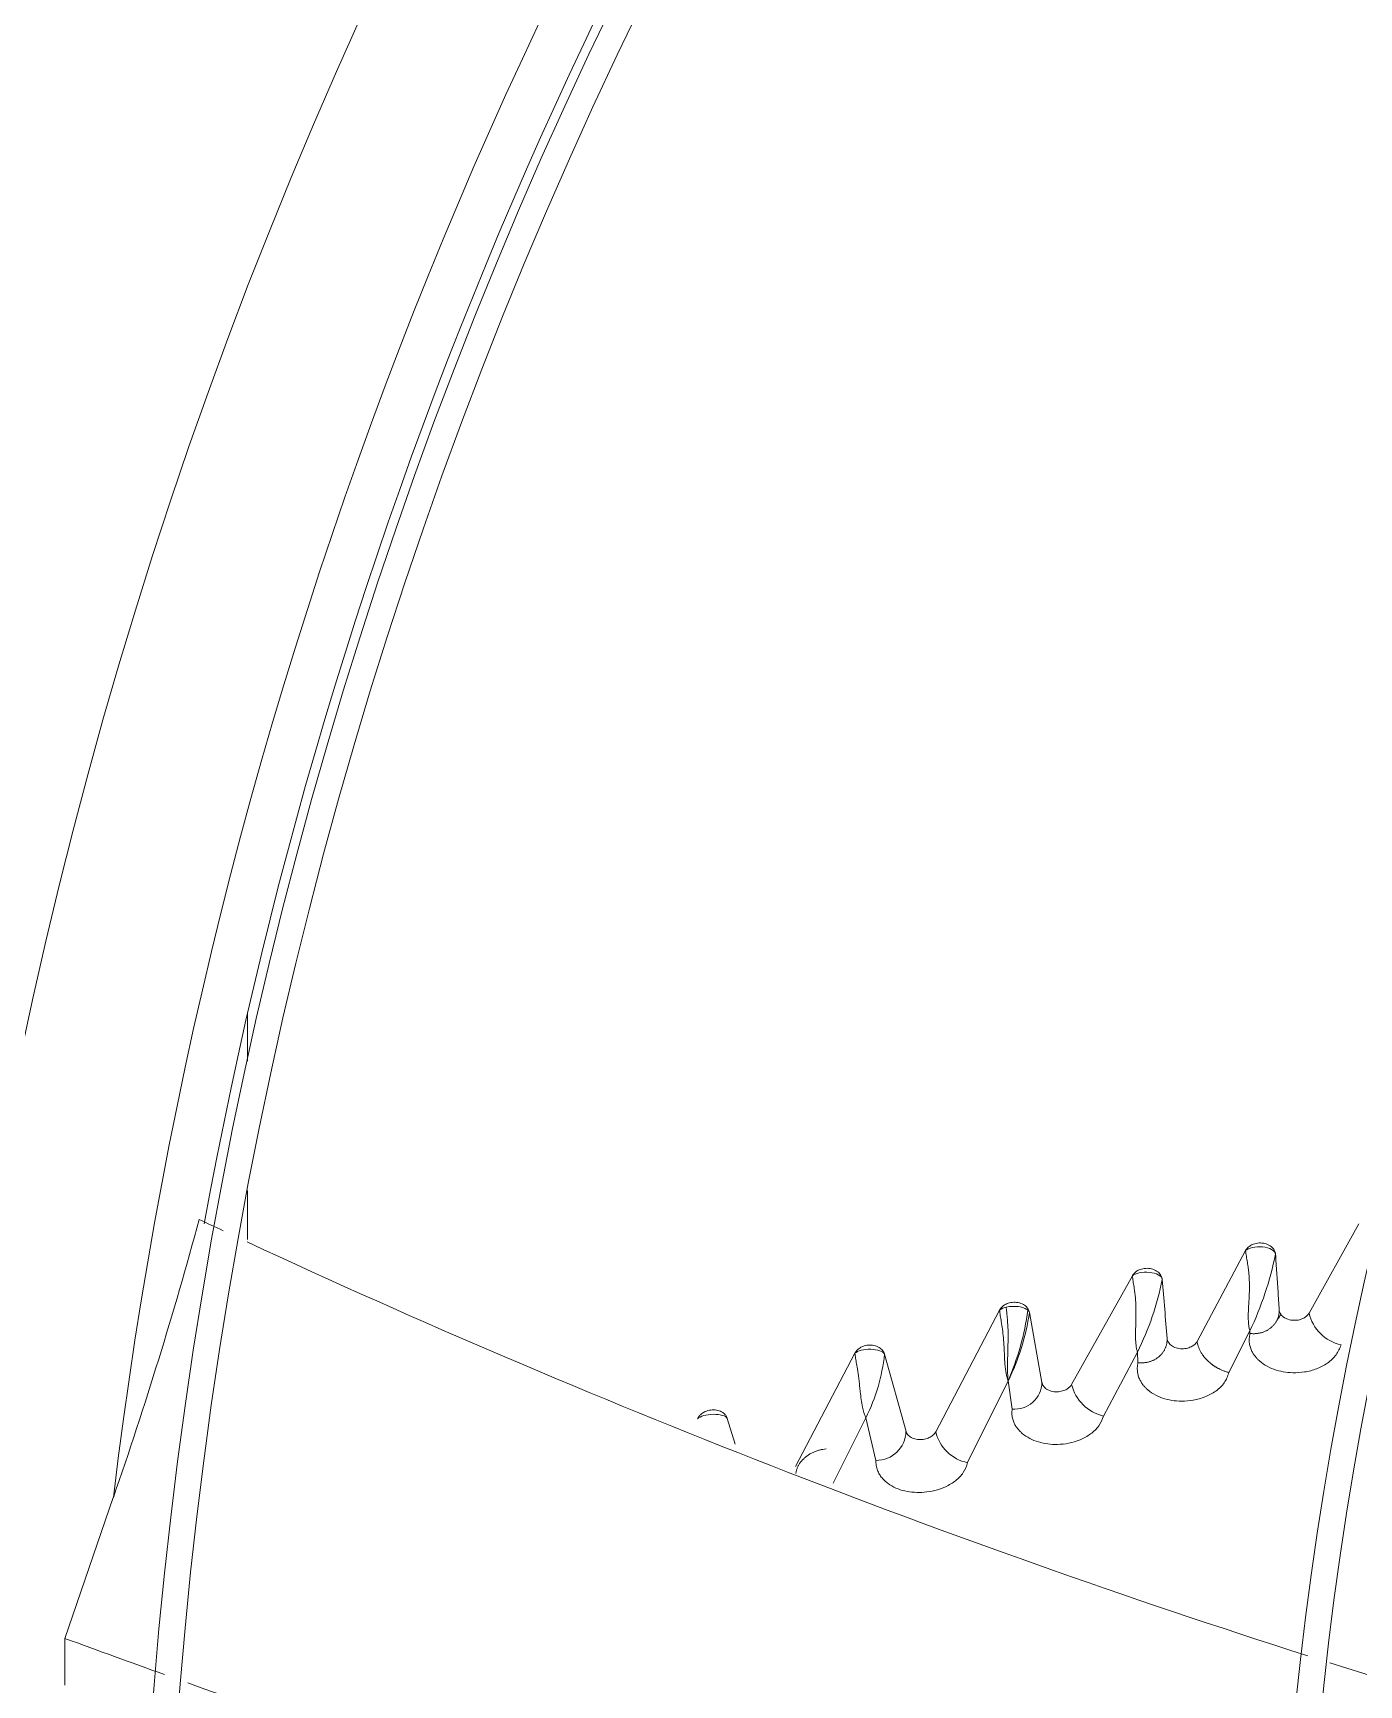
# Model space of a CAD drawing. Header units: millimetres. Extents: x 113490 to 142599, y -20467 to 115.
# Drawn here: x 122493 to 122621.1, y -10251.9 to -10092.3 of the extents above; entities that cross this region are included whole.
import ezdxf

# ---------------------------------------------------------------- set-up
doc = ezdxf.new("R2010")
doc.units = ezdxf.units.MM
doc.layers.add('DV3_0', color=7, linetype='Continuous')

msp = doc.modelspace()

# ---------------------------------------------------------------- linework, layer by layer
at = {"layer": 'DV3_0', "color": 7, "linetype": 'Continuous', "lineweight": 15}
for p, q in [((122513.75, -10191.66), (122513.75, -10187.08)), ((122513.75, -10208.88), (122513.75, -10204.14)), ((122616.31, -10216), (122621.13, -10207.36)), ((122605.49, -10218.73), (122610.18, -10209.96)), ((122593.37, -10222.9), (122599.24, -10212.4)), ((122580.24, -10227.47), (122586.41, -10215.72)), ((122589.3, -10215.94), (122590.5, -10222.7)), ((122608.57, -10221.74), (122610.59, -10217.73)), ((122610.59, -10217.73), (122610.6, -10217.97)), ((122566.7, -10230.82), (122572.44, -10219.88)), ((122575.3, -10219.98), (122577.38, -10227.43)), ((122596.45, -10225.95), (122599.73, -10219.76)), ((122599.73, -10219.76), (122599.78, -10220.79)), ((122583.32, -10230.45), (122587.24, -10222.56)), ((122587.24, -10222.56), (122587.63, -10225.27)), ((122560.11, -10226.17), (122560.86, -10228.65)), ((122570.35, -10232.43), (122573.5, -10226.12)), ((122573.5, -10226.12), (122574.47, -10230.24)), ((122500.79, -10233.82), (122496.12, -10247.43)), ((122496.12, -10247.43), (122496.11, -10251.94))]:
    msp.add_line(p, q, dxfattribs=at)
for centre, radius, start, end in [((122959.24, -10288.99), 551.5, 105.4775, 164.5225), ((122959.24, -10288.99), 477.5, 136.9802, 223.0198), ((122959.24, -10288.99), 456, 136.2282, 225.3442), ((122959.24, -10288.99), 453.5, 135.9912, 225.5589), ((122959.24, -10288.99), 457, 142.9304, 169.7123), ((124123.48, -8843.21), 1921.39, 217.51308, 220.85897), ((124059.25, -8898.73), 1840.9, 217.39011, 220.89455), ((122959.24, -10288.99), 343.5, 135.6595, 225.6229), ((122959.24, -10288.99), 346, 136.506, 225.3203), ((122115.86, -10100.3), 407.44, 340.8691, 344.8259), ((122881.5, -9418.2), 872.25, 244.72539, 244.89281), ((122881.5, -9418.2), 872.25, 245.06175, 252.29143), ((122581.41, -10203.85), 32.31, 334.5614, 348.4556), ((122575.3, -10207.52), 27.33, 333.3816, 348.9599), ((117465.05, -10647.43), 5155.43, 4.77297, 4.83658), ((122562.1, -10211.85), 27.33, 336.9148, 351.8402), ((122566.14, -10212.39), 23.43, 334.2626, 351.2768), ((122612.49, -10215.79), 1.11, 312.1124, 346.0877), ((122620.25, -10215.11), 4.04, 192.7941, 257.8316), ((122557.4, -10218.05), 18, 333.3669, 353.8444), ((122587.88, -10222.66), 2.62, 264.4516, 359.0626), ((122597.37, -10221.94), 4.11, 193.4011, 257.0944), ((122574.51, -10227.37), 2.86, 269.126, 358.8663), ((122584.1, -10226.57), 3.96, 193.2376, 258.7539), ((123157.03, -8443.29), 1921.39, 249.88091, 250.18566), ((122881.5, -9418.2), 872.25, 252.43948, 259.62023), ((123157.03, -8443.29), 1921.39, 250.25788, 253.58726)]:
    msp.add_arc(centre, radius, start, end, dxfattribs=at)
at = {"layer": 'DV3_0', "color": 7, "linetype": 'Continuous', "lineweight": 20}
for centre, radius, start, end in [((122959.24, -10288.99), 461.75, 142.7915, 173.1384), ((122587.3, -10216.82), 1.41, 100.2143, 128.8732), ((122588.86, -10216.08), 0.461, 17.1263, 49.6164)]:
    msp.add_arc(centre, radius, start, end, dxfattribs=at)
at = {"layer": 'DV3_0', "color": 7, "linetype": 'Continuous', "lineweight": 15}
for points, knots in [([(122610.18, -10209.96), (122610.19, -10209.94), (122610.21, -10209.89), (122610.26, -10209.82), (122610.32, -10209.75), (122610.39, -10209.67), (122610.51, -10209.57), (122610.67, -10209.46), (122610.85, -10209.36), (122611.16, -10209.25), (122611.53, -10209.21), (122611.9, -10209.24), (122612.18, -10209.31), (122612.43, -10209.42), (122612.65, -10209.56), (122612.83, -10209.73), (122612.94, -10209.9), (122613.02, -10210.05), (122613.06, -10210.19), (122613.07, -10210.28), (122613.07, -10210.32)], [0, 0, 0, 0, 0.023808, 0.047726, 0.071885, 0.096412, 0.145198, 0.194482, 0.250252, 0.306836, 0.44823, 0.520887, 0.594068, 0.667165, 0.739009, 0.806802, 0.874094, 0.916845, 0.958589, 1, 1, 1, 1]), ([(122610.18, -10209.96), (122610.3, -10209.84), (122610.54, -10209.73), (122611.14, -10209.6), (122611.49, -10209.58), (122612.16, -10209.64), (122612.47, -10209.73), (122612.92, -10209.98), (122613.06, -10210.15), (122613.07, -10210.32)], [0, 0, 0, 0, 0.25, 0.25, 0.5, 0.5, 0.75, 0.75, 1, 1, 1, 1]), ([(122610.59, -10217.73), (122610.58, -10217.68), (122610.55, -10217.58), (122610.52, -10217.42), (122610.49, -10217.25), (122610.47, -10217.07), (122610.44, -10216.78), (122610.43, -10216.31), (122610.45, -10215.66), (122610.49, -10215.02), (122610.52, -10214.5), (122610.54, -10213.99), (122610.55, -10213.46), (122610.54, -10212.91), (122610.52, -10212.47), (122610.49, -10212.1), (122610.45, -10211.76), (122610.4, -10211.42), (122610.35, -10211.1), (122610.3, -10210.79), (122610.25, -10210.5), (122610.2, -10210.22), (122610.19, -10210.05), (122610.18, -10209.96)], [0, 0, 0, 0, 0.022002, 0.044764, 0.068319, 0.092694, 0.117911, 0.188328, 0.280844, 0.371809, 0.438209, 0.479748, 0.562928, 0.635555, 0.680347, 0.723252, 0.76458, 0.804675, 0.843903, 0.882652, 0.921318, 0.960302, 1, 1, 1, 1]), ([(122599.24, -10212.4), (122599.25, -10212.38), (122599.28, -10212.33), (122599.32, -10212.26), (122599.37, -10212.2), (122599.45, -10212.11), (122599.56, -10212.01), (122599.72, -10211.91), (122599.91, -10211.81), (122600.22, -10211.7), (122600.58, -10211.66), (122600.95, -10211.69), (122601.22, -10211.76), (122601.48, -10211.86), (122601.69, -10212), (122601.87, -10212.17), (122601.99, -10212.33), (122602.06, -10212.49), (122602.11, -10212.62), (122602.12, -10212.71), (122602.12, -10212.75)], [0, 0, 0, 0, 0.023224, 0.046559, 0.070122, 0.094029, 0.142577, 0.19164, 0.247919, 0.304972, 0.44783, 0.520778, 0.594184, 0.66739, 0.739327, 0.807118, 0.874376, 0.917068, 0.958723, 1, 1, 1, 1]), ([(122613.07, -10210.32), (122613.09, -10210.62), (122613.13, -10211.21), (122613.19, -10212.1), (122613.25, -10212.99), (122613.31, -10213.88), (122613.37, -10214.78), (122613.41, -10215.38), (122613.43, -10215.68)], [0, 0, 0, 0, 0.163352, 0.328023, 0.494015, 0.661335, 0.829994, 1, 1, 1, 1]), ([(122599.24, -10212.4), (122599.37, -10212.28), (122599.61, -10212.17), (122600.2, -10212.05), (122600.55, -10212.03), (122601.21, -10212.1), (122601.52, -10212.18), (122601.97, -10212.43), (122602.11, -10212.58), (122602.12, -10212.75)], [0, 0, 0, 0, 0.25, 0.25, 0.5, 0.5, 0.75, 0.75, 1, 1, 1, 1]), ([(122599.73, -10219.76), (122599.72, -10219.72), (122599.69, -10219.62), (122599.65, -10219.47), (122599.62, -10219.31), (122599.6, -10219.15), (122599.57, -10218.87), (122599.54, -10218.43), (122599.55, -10217.83), (122599.56, -10217.23), (122599.58, -10216.74), (122599.59, -10216.27), (122599.59, -10215.77), (122599.58, -10215.24), (122599.56, -10214.81), (122599.53, -10214.46), (122599.49, -10214.13), (122599.44, -10213.8), (122599.4, -10213.49), (122599.35, -10213.19), (122599.31, -10212.91), (122599.27, -10212.64), (122599.25, -10212.48), (122599.24, -10212.4)], [0, 0, 0, 0, 0.021649, 0.044054, 0.067247, 0.091253, 0.116094, 0.185169, 0.275206, 0.366062, 0.431165, 0.470125, 0.553471, 0.626346, 0.672137, 0.716118, 0.758577, 0.799825, 0.840195, 0.880037, 0.91971, 0.959577, 1, 1, 1, 1]), ([(122586.41, -10215.72), (122586.42, -10215.69), (122586.45, -10215.65), (122586.49, -10215.58), (122586.54, -10215.51), (122586.61, -10215.43), (122586.72, -10215.33), (122586.87, -10215.22), (122587.04, -10215.12), (122587.34, -10215), (122587.69, -10214.94), (122588.06, -10214.96), (122588.33, -10215.01), (122588.59, -10215.11), (122588.82, -10215.23), (122589.01, -10215.39), (122589.13, -10215.54), (122589.22, -10215.69), (122589.27, -10215.81), (122589.29, -10215.9), (122589.3, -10215.94)], [0, 0, 0, 0, 0.023193, 0.046564, 0.070228, 0.094297, 0.142095, 0.190415, 0.245993, 0.302304, 0.444824, 0.518345, 0.592326, 0.666155, 0.738761, 0.807216, 0.87511, 0.917452, 0.958876, 1, 1, 1, 1]), ([(122587.24, -10222.56), (122587.23, -10222.52), (122587.19, -10222.43), (122587.15, -10222.29), (122587.11, -10222.13), (122587.07, -10221.96), (122587.03, -10221.77), (122587, -10221.56), (122586.97, -10221.34), (122586.94, -10221.1), (122586.91, -10220.72), (122586.89, -10220.27), (122586.87, -10219.83), (122586.86, -10219.47), (122586.84, -10219.13), (122586.81, -10218.74), (122586.77, -10218.23), (122586.7, -10217.58), (122586.6, -10216.96), (122586.53, -10216.53), (122586.48, -10216.24), (122586.44, -10215.97), (122586.42, -10215.8), (122586.41, -10215.72)], [0, 0, 0, 0, 0.021582, 0.044993, 0.070281, 0.097487, 0.126644, 0.157785, 0.190935, 0.22612, 0.263363, 0.35736, 0.420759, 0.452963, 0.510655, 0.563618, 0.611913, 0.723706, 0.825547, 0.868701, 0.911913, 0.955557, 1, 1, 1, 1]), ([(122587.05, -10215.43), (122587.06, -10215.57), (122587.1, -10215.89), (122587.17, -10216.56), (122587.23, -10217.4), (122587.24, -10218.35), (122587.22, -10219.26), (122587.2, -10220.14), (122587.17, -10220.99), (122587.18, -10221.81), (122587.21, -10222.32), (122587.24, -10222.56)], [0, 0, 0, 0, 0.062498, 0.125002, 0.250008, 0.375015, 0.500022, 0.625029, 0.750035, 0.875042, 1, 1, 1, 1]), ([(122610.6, -10217.97), (122610.65, -10217.97), (122610.75, -10217.98), (122610.89, -10217.99), (122611.04, -10217.99), (122611.18, -10217.98), (122611.33, -10217.96), (122611.47, -10217.94), (122611.6, -10217.91), (122611.74, -10217.88), (122611.87, -10217.84), (122612, -10217.79), (122612.12, -10217.73), (122612.25, -10217.67), (122612.36, -10217.61), (122612.47, -10217.53), (122612.58, -10217.46), (122612.68, -10217.37), (122612.77, -10217.29), (122612.86, -10217.19), (122612.95, -10217.1), (122613.02, -10217), (122613.09, -10216.89), (122613.16, -10216.78), (122613.22, -10216.67), (122613.27, -10216.56), (122613.31, -10216.44), (122613.35, -10216.32), (122613.38, -10216.19), (122613.4, -10216.07), (122613.42, -10215.94), (122613.43, -10215.81), (122613.43, -10215.73), (122613.43, -10215.68)], [0, 0, 0, 0, 0.030308, 0.060567, 0.09083, 0.121138, 0.151527, 0.182026, 0.21266, 0.243447, 0.274401, 0.305534, 0.336854, 0.368368, 0.400081, 0.431998, 0.464123, 0.496463, 0.529018, 0.561781, 0.594743, 0.627891, 0.661209, 0.69468, 0.728285, 0.762007, 0.795828, 0.82973, 0.863698, 0.897718, 0.931779, 0.965875, 1, 1, 1, 1]), ([(122613.43, -10215.68), (122613.43, -10215.75), (122613.45, -10215.87), (122613.56, -10216.12), (122613.81, -10216.4), (122614.27, -10216.63), (122614.82, -10216.72), (122615.36, -10216.67), (122615.8, -10216.5), (122616.07, -10216.31), (122616.22, -10216.14), (122616.28, -10216.05), (122616.31, -10216)], [0, 0, 0, 0, 0.060685, 0.122132, 0.252219, 0.393086, 0.541388, 0.685757, 0.80418, 0.904063, 0.952325, 1, 1, 1, 1]), ([(122610.6, -10217.97), (122610.57, -10218.13), (122610.51, -10218.45), (122610.54, -10218.92), (122610.63, -10219.33), (122610.78, -10219.69), (122610.96, -10220), (122611.16, -10220.26), (122611.69, -10220.83), (122612.83, -10221.53), (122614.48, -10221.81), (122615.91, -10221.72), (122617.07, -10221.42), (122618.13, -10220.86), (122619, -10220.06), (122619.27, -10219.4), (122619.4, -10219.06)], [0, 0, 0, 0, 0.045548, 0.087519, 0.126094, 0.161379, 0.19334, 0.221908, 0.246984, 0.395601, 0.538837, 0.62563, 0.716499, 0.809819, 0.904066, 1, 1, 1, 1]), ([(122572.44, -10219.88), (122572.45, -10219.85), (122572.48, -10219.79), (122572.54, -10219.7), (122572.61, -10219.62), (122572.68, -10219.54), (122572.76, -10219.47), (122572.87, -10219.39), (122573.02, -10219.3), (122573.23, -10219.2), (122573.46, -10219.13), (122573.73, -10219.09), (122574.01, -10219.08), (122574.28, -10219.12), (122574.54, -10219.2), (122574.77, -10219.31), (122574.96, -10219.45), (122575.1, -10219.59), (122575.2, -10219.73), (122575.26, -10219.85), (122575.29, -10219.93), (122575.3, -10219.98)], [0, 0, 0, 0, 0.030288, 0.060436, 0.090667, 0.121199, 0.152246, 0.184013, 0.239268, 0.295142, 0.366703, 0.438927, 0.513041, 0.58743, 0.661711, 0.734892, 0.803943, 0.872398, 0.915766, 0.958092, 1, 1, 1, 1]), ([(122599.78, -10220.79), (122599.83, -10220.8), (122599.93, -10220.81), (122600.08, -10220.81), (122600.22, -10220.81), (122600.37, -10220.8), (122600.51, -10220.78), (122600.65, -10220.76), (122600.78, -10220.73), (122600.92, -10220.69), (122601.05, -10220.64), (122601.18, -10220.59), (122601.3, -10220.54), (122601.42, -10220.48), (122601.54, -10220.41), (122601.65, -10220.33), (122601.75, -10220.26), (122601.86, -10220.17), (122601.95, -10220.08), (122602.04, -10219.99), (122602.12, -10219.89), (122602.2, -10219.79), (122602.27, -10219.68), (122602.33, -10219.57), (122602.39, -10219.45), (122602.44, -10219.34), (122602.49, -10219.22), (122602.53, -10219.1), (122602.56, -10218.97), (122602.58, -10218.84), (122602.59, -10218.72), (122602.6, -10218.59), (122602.6, -10218.5), (122602.6, -10218.45)], [0, 0, 0, 0, 0.030136, 0.060229, 0.09033, 0.120484, 0.150727, 0.181089, 0.211596, 0.242267, 0.273117, 0.304158, 0.335401, 0.366851, 0.398516, 0.4304, 0.462508, 0.494847, 0.527415, 0.560208, 0.593214, 0.626421, 0.659811, 0.693369, 0.727075, 0.76091, 0.794856, 0.828896, 0.863012, 0.89719, 0.93142, 0.965692, 1, 1, 1, 1]), ([(122602.6, -10218.45), (122602.61, -10218.52), (122602.63, -10218.64), (122602.75, -10218.89), (122603, -10219.16), (122603.47, -10219.39), (122604.02, -10219.48), (122604.56, -10219.41), (122605, -10219.23), (122605.26, -10219.04), (122605.41, -10218.87), (122605.47, -10218.78), (122605.49, -10218.73)], [0, 0, 0, 0, 0.060575, 0.121864, 0.251873, 0.393076, 0.542041, 0.686902, 0.805201, 0.904632, 0.952595, 1, 1, 1, 1]), ([(122608.57, -10221.74), (122608.52, -10221.73), (122608.41, -10221.7), (122608.25, -10221.65), (122608.1, -10221.6), (122607.96, -10221.54), (122607.83, -10221.49), (122607.7, -10221.43), (122607.59, -10221.37), (122607.48, -10221.32), (122607.38, -10221.26), (122607.29, -10221.21), (122607.2, -10221.15), (122607.12, -10221.1), (122607.06, -10221.05), (122606.99, -10221.01), (122606.94, -10220.97), (122606.89, -10220.93), (122606.84, -10220.9), (122606.81, -10220.87), (122606.78, -10220.84), (122606.75, -10220.82), (122606.73, -10220.8), (122606.62, -10220.71), (122606.42, -10220.53), (122606.18, -10220.25), (122605.98, -10219.98), (122605.81, -10219.71), (122605.69, -10219.45), (122605.6, -10219.2), (122605.53, -10218.96), (122605.51, -10218.81), (122605.49, -10218.73)], [0, 0, 0, 0, 0.034456, 0.067339, 0.098697, 0.128564, 0.156963, 0.18391, 0.209417, 0.233489, 0.25613, 0.27734, 0.297118, 0.31546, 0.332363, 0.347824, 0.361835, 0.374394, 0.385495, 0.395132, 0.403302, 0.41, 0.415223, 0.418967, 0.502787, 0.583185, 0.66032, 0.734271, 0.805105, 0.872915, 0.937826, 1, 1, 1, 1]), ([(122573.5, -10226.12), (122573.49, -10226.1), (122573.47, -10226.07), (122573.44, -10226.01), (122573.41, -10225.92), (122573.35, -10225.78), (122573.29, -10225.6), (122573.22, -10225.35), (122573.13, -10224.94), (122573.04, -10224.35), (122572.96, -10223.68), (122572.88, -10222.92), (122572.78, -10222.11), (122572.67, -10221.38), (122572.59, -10220.91), (122572.54, -10220.63), (122572.5, -10220.36), (122572.46, -10220.11), (122572.45, -10219.95), (122572.44, -10219.88)], [0, 0, 0, 0, 0.007351, 0.019112, 0.035329, 0.056048, 0.092627, 0.133596, 0.17908, 0.297728, 0.413356, 0.493007, 0.644708, 0.775162, 0.820607, 0.865531, 0.910216, 0.954944, 1, 1, 1, 1]), ([(122599.78, -10220.79), (122599.75, -10220.96), (122599.7, -10221.28), (122599.73, -10221.74), (122599.83, -10222.15), (122599.99, -10222.51), (122600.17, -10222.81), (122600.37, -10223.07), (122600.91, -10223.63), (122602.07, -10224.31), (122603.73, -10224.56), (122605.14, -10224.45), (122606.29, -10224.13), (122607.34, -10223.57), (122608.2, -10222.76), (122608.45, -10222.08), (122608.57, -10221.74)], [0, 0, 0, 0, 0.045627, 0.087603, 0.126118, 0.161277, 0.193037, 0.221314, 0.245998, 0.395257, 0.539818, 0.625245, 0.715448, 0.808686, 0.903283, 1, 1, 1, 1]), ([(122590.5, -10222.7), (122590.51, -10222.73), (122590.52, -10222.79), (122590.55, -10222.88), (122590.59, -10222.97), (122590.66, -10223.08), (122590.78, -10223.21), (122590.95, -10223.35), (122591.17, -10223.46), (122591.49, -10223.58), (122591.95, -10223.63), (122592.4, -10223.56), (122592.71, -10223.45), (122592.89, -10223.36), (122593.05, -10223.26), (122593.18, -10223.15), (122593.29, -10223.03), (122593.34, -10222.94), (122593.37, -10222.9)], [0, 0, 0, 0, 0.030138, 0.060243, 0.090571, 0.121372, 0.18595, 0.251797, 0.322108, 0.393644, 0.54284, 0.688154, 0.748031, 0.807067, 0.857092, 0.906392, 0.953514, 1, 1, 1, 1]), ([(122557.24, -10226.22), (122557.25, -10226.19), (122557.28, -10226.13), (122557.33, -10226.04), (122557.39, -10225.96), (122557.46, -10225.88), (122557.54, -10225.8), (122557.65, -10225.71), (122557.79, -10225.61), (122558, -10225.5), (122558.24, -10225.42), (122558.51, -10225.36), (122558.79, -10225.34), (122559.06, -10225.37), (122559.32, -10225.43), (122559.56, -10225.53), (122559.76, -10225.66), (122559.9, -10225.8), (122560, -10225.93), (122560.07, -10226.04), (122560.1, -10226.13), (122560.11, -10226.17)], [0, 0, 0, 0, 0.029896, 0.059715, 0.089669, 0.119968, 0.150813, 0.182396, 0.238307, 0.294807, 0.368026, 0.44178, 0.516768, 0.591774, 0.665935, 0.738735, 0.806898, 0.874392, 0.917117, 0.958773, 1, 1, 1, 1]), ([(122587.63, -10225.27), (122587.61, -10225.42), (122587.58, -10225.72), (122587.65, -10226.15), (122587.77, -10226.53), (122587.93, -10226.87), (122588.14, -10227.16), (122588.36, -10227.41), (122588.93, -10227.94), (122590.11, -10228.55), (122591.74, -10228.75), (122593.12, -10228.6), (122594.22, -10228.27), (122595.23, -10227.71), (122596.07, -10226.93), (122596.32, -10226.28), (122596.45, -10225.95)], [0, 0, 0, 0, 0.042898, 0.083054, 0.120616, 0.155688, 0.188241, 0.218209, 0.245505, 0.394945, 0.541922, 0.626867, 0.716649, 0.809503, 0.903745, 1, 1, 1, 1]), ([(122577.37, -10227.43), (122577.38, -10227.46), (122577.4, -10227.52), (122577.44, -10227.6), (122577.49, -10227.68), (122577.57, -10227.78), (122577.69, -10227.91), (122577.88, -10228.03), (122578.1, -10228.13), (122578.44, -10228.22), (122578.8, -10228.24), (122579.17, -10228.19), (122579.41, -10228.12), (122579.62, -10228.03), (122579.81, -10227.93), (122579.98, -10227.8), (122580.13, -10227.64), (122580.2, -10227.53), (122580.24, -10227.47)], [0, 0, 0, 0, 0.030274, 0.06055, 0.091079, 0.122109, 0.187322, 0.253881, 0.325087, 0.39756, 0.548712, 0.621886, 0.694555, 0.753629, 0.811883, 0.876072, 0.938147, 1, 1, 1, 1]), ([(122566.72, -10231.5), (122566.73, -10231.46), (122566.75, -10231.36), (122566.78, -10231.22), (122566.82, -10231.09), (122566.87, -10230.96), (122566.93, -10230.83), (122566.99, -10230.72), (122567.05, -10230.6), (122567.12, -10230.5), (122567.19, -10230.4), (122567.27, -10230.31), (122567.34, -10230.22), (122567.42, -10230.15), (122567.49, -10230.07), (122567.62, -10229.95), (122567.81, -10229.79), (122568.09, -10229.61), (122568.39, -10229.46), (122568.7, -10229.33), (122569.02, -10229.23), (122569.34, -10229.16), (122569.55, -10229.14), (122569.65, -10229.13)], [0, 0, 0, 0, 0.040335, 0.079915, 0.118548, 0.156089, 0.192434, 0.227512, 0.261275, 0.293695, 0.324754, 0.35444, 0.382746, 0.409661, 0.435175, 0.459272, 0.539283, 0.618976, 0.698062, 0.776208, 0.852906, 0.927593, 1, 1, 1, 1]), ([(122574.47, -10230.24), (122574.47, -10230.4), (122574.47, -10230.73), (122574.6, -10231.18), (122574.79, -10231.58), (122575.04, -10231.93), (122575.32, -10232.22), (122575.96, -10232.75), (122577.22, -10233.29), (122578.85, -10233.38), (122580.19, -10233.16), (122581.24, -10232.8), (122582.19, -10232.22), (122582.98, -10231.43), (122583.21, -10230.78), (122583.32, -10230.45)], [0, 0, 0, 0, 0.047349, 0.092046, 0.134288, 0.174167, 0.211616, 0.246529, 0.396951, 0.547855, 0.630192, 0.718077, 0.809734, 0.90352, 1, 1, 1, 1])]:
    msp.add_open_spline(points, degree=3, knots=knots, dxfattribs=at)
at = {"layer": 'DV3_0', "color": 7, "linetype": 'Continuous', "lineweight": 20}
for points, knots in [([(122587.05, -10215.43), (122587.4, -10215.34), (122587.85, -10215.32), (122588.44, -10215.4), (122588.62, -10215.45), (122588.94, -10215.57), (122589.07, -10215.64), (122589.16, -10215.73)], [0, 0, 0, 0, 0.5, 0.5, 0.75, 0.75, 1, 1, 1, 1]), ([(122572.44, -10219.88), (122572.56, -10219.76), (122572.78, -10219.66), (122573.32, -10219.52), (122573.65, -10219.48), (122574.29, -10219.5), (122574.6, -10219.55), (122575.07, -10219.72), (122575.24, -10219.84), (122575.3, -10219.98)], [0, 0, 0, 0, 0.25, 0.25, 0.5, 0.5, 0.75, 0.75, 1, 1, 1, 1])]:
    msp.add_open_spline(points, degree=3, knots=knots, dxfattribs=at)
msp.add_open_spline([(122557.24, -10226.22), (122557.35, -10226.1), (122557.77, -10225.88), (122558.76, -10225.74), (122559.7, -10225.85), (122560.04, -10226.05), (122560.11, -10226.17)], degree=3, dxfattribs=at)

doc.saveas('drawing.dxf')
